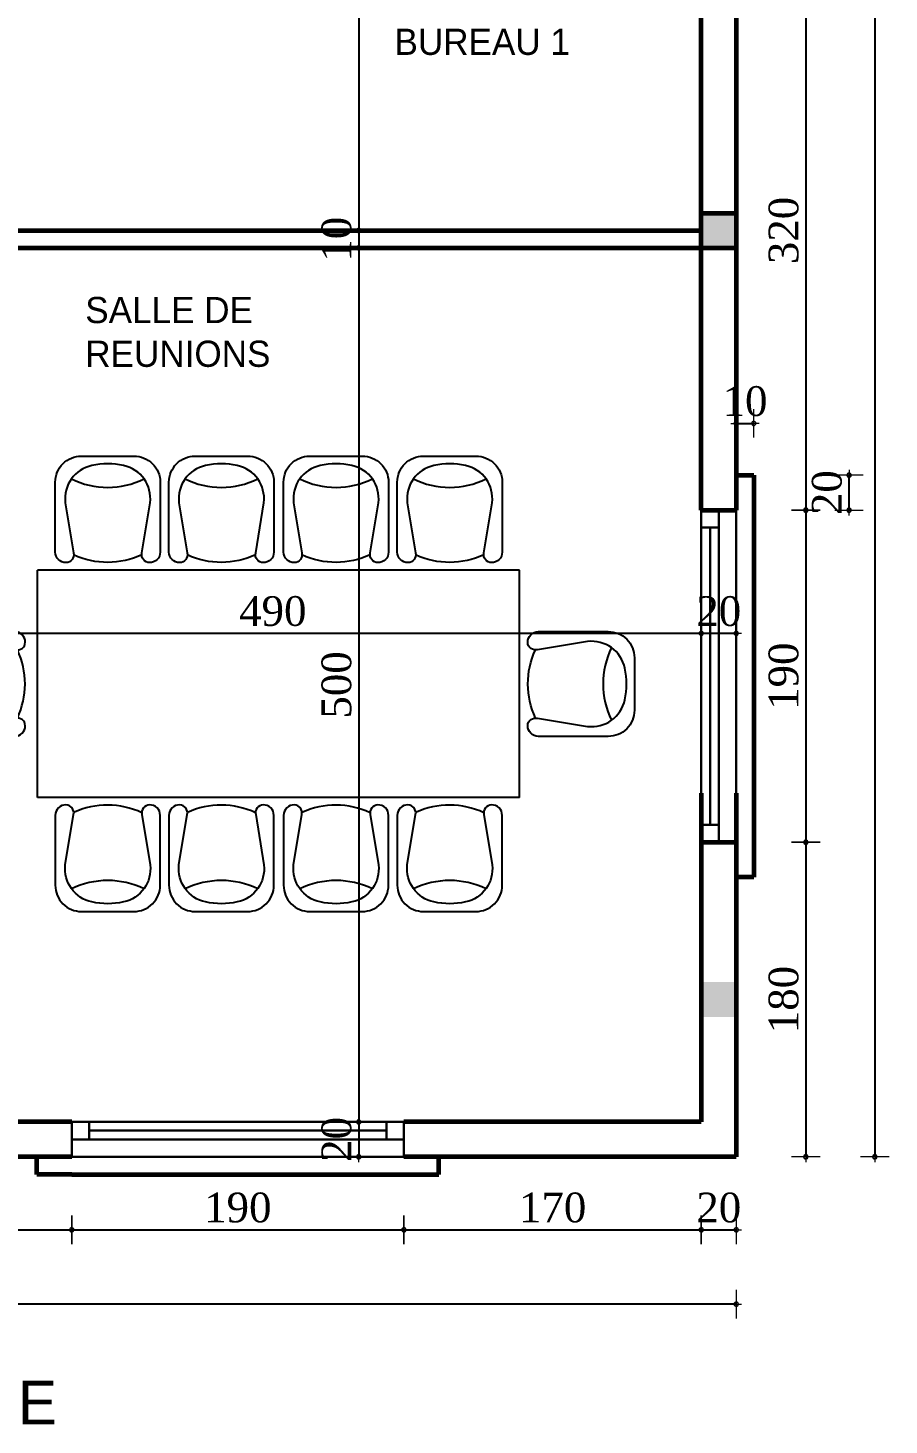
# Model space of a CAD drawing. Header units: millimetres. Extents: x -4146 to 23, y -2153 to 7365.
# Drawn here: x -2159 to -1666, y 1579 to 2379 of the extents above; entities that cross this region are included whole.
import ezdxf

# ---------------------------------------------------------------- set-up
doc = ezdxf.new("R2010")
doc.units = ezdxf.units.MM
doc.layers.add('Calque8', color=161, linetype='Continuous')
doc.layers.add('FURNI', color=4, linetype='Continuous')
for name, color, linetype, lineweight in [('Cotation', 242, 'Continuous', 20), ('ecriture', 122, 'Continuous', 40), ('HA', 8, 'Continuous', 20), ('minuiserue', 3, 'Continuous', 30), ('MUR', 6, 'Continuous', 60)]:
    doc.layers.add(name, color=color, linetype=linetype, lineweight=lineweight)
doc.styles.add('cotation', font='times.ttf', dxfattribs={"height": 17})
doc.dimstyles.new('ech-100', dxfattribs={"dimtxt": 17, "dimasz": 0.02, "dimexe": 1.25, "dimexo": 0.625, "dimgap": 4, "dimtad": 1, "dimdec": 0, "dimtxsty": 'cotation', "dimblk": 'cotation', "dimcen": 2, "dimse1": 1, "dimse2": 1, "dimadec": 0, "dimazin": 0, "dimtfac": 1, "dimtdec": 0, "dimtix": 1, "dimtmove": 0, "dimatfit": 3, "dimldrblk": 'cotation', "dimfxl": 1.25, "dimtolj": 1, "dimarcsym": 0})

# ---------------------------------------------------------------- blocks, each defined once
blk = doc.blocks.new('cotation')
at = {"layer": 'Cotation'}
h = blk.add_hatch(color=256, dxfattribs=at)
h.paths.add_polyline_path([(57.15, 0), (62.15, 0, 0.41421356), (0, 62.15), (0, 57.15, -0.41421356)])
h.paths.add_polyline_path([(0, -57.15), (0, -62.15, 0.41421356), (62.15, 0), (57.15, 0, -0.41421356)])
h.paths.add_polyline_path([(0, -62.15), (0, -57.15, -0.41421356), (-57.15, 0), (-62.15, 0, 0.41421356)])
h.paths.add_polyline_path([(0, 57.15), (0, 62.15, 0.41421356), (-62.15, 0), (-57.15, 0, -0.41421356)])
for p, q in [((0, 406.4), (0, -406.4)), ((-152.4, 0), (152.4, 0))]:
    blk.add_line(p, q, dxfattribs=at)
for radius, start, end in [(62.15, 0, 180), (62.15, 180, 0), (57.15, 0, 180), (57.15, 180, 0)]:
    blk.add_arc((0, 0), radius, start, end, dxfattribs=at)
blk = doc.blocks.new('*D91')
at = {"layer": 'Defpoints', "color": 0}
for p in [(-2263.8, 1732.62), (-2133.8, 1732.62), (-2133.8, 1690.89)]:
    blk.add_point(p, dxfattribs=at)
at = {"layer": 'HA', "color": 0, "lineweight": -2}
blk.add_line((-2263.78, 1690.89), (-2133.82, 1690.89), dxfattribs=at)
at = {"layer": 'HA', "color": 0, "lineweight": -2, "xscale": 0.02, "yscale": 0.02, "zscale": 0.02, "rotation": 180}
blk.add_blockref('cotation', (-2263.8, 1690.89), dxfattribs=at)
at = {"layer": 'HA', "color": 0, "lineweight": -2, "xscale": 0.02, "yscale": 0.02, "zscale": 0.02}
blk.add_blockref('cotation', (-2133.8, 1690.89), dxfattribs=at)
at = {"layer": 'HA', "color": 0, "insert": (-2198.8, 1703.53), "char_height": 17, "attachment_point": 5, "style": 'cotation'}
blk.add_mtext('\\A1;130', dxfattribs=at)
blk = doc.blocks.new('*D92')
at = {"layer": 'Defpoints', "color": 0}
for p in [(-2133.8, 1732.62), (-1943.8, 1732.62), (-1943.8, 1690.89)]:
    blk.add_point(p, dxfattribs=at)
at = {"layer": 'HA', "color": 0, "lineweight": -2}
blk.add_line((-2133.78, 1690.89), (-1943.82, 1690.89), dxfattribs=at)
at = {"layer": 'HA', "color": 0, "lineweight": -2, "xscale": 0.02, "yscale": 0.02, "zscale": 0.02, "rotation": 180}
blk.add_blockref('cotation', (-2133.8, 1690.89), dxfattribs=at)
at = {"layer": 'HA', "color": 0, "lineweight": -2, "xscale": 0.02, "yscale": 0.02, "zscale": 0.02}
blk.add_blockref('cotation', (-1943.8, 1690.89), dxfattribs=at)
at = {"layer": 'HA', "color": 0, "insert": (-2038.8, 1703.56), "char_height": 17, "attachment_point": 5, "style": 'cotation'}
blk.add_mtext('\\A1;190', dxfattribs=at)
blk = doc.blocks.new('*D93')
at = {"layer": 'Defpoints', "color": 0}
for p in [(-1943.8, 1732.62), (-1773.8, 1732.62), (-1773.8, 1690.89)]:
    blk.add_point(p, dxfattribs=at)
at = {"layer": 'HA', "color": 0, "lineweight": -2}
blk.add_line((-1943.78, 1690.89), (-1773.82, 1690.89), dxfattribs=at)
at = {"layer": 'HA', "color": 0, "lineweight": -2, "xscale": 0.02, "yscale": 0.02, "zscale": 0.02, "rotation": 180}
blk.add_blockref('cotation', (-1943.8, 1690.89), dxfattribs=at)
at = {"layer": 'HA', "color": 0, "lineweight": -2, "xscale": 0.02, "yscale": 0.02, "zscale": 0.02}
blk.add_blockref('cotation', (-1773.8, 1690.89), dxfattribs=at)
at = {"layer": 'HA', "color": 0, "insert": (-1858.8, 1703.56), "char_height": 17, "attachment_point": 5, "style": 'cotation'}
blk.add_mtext('\\A1;170', dxfattribs=at)
blk = doc.blocks.new('*D94')
at = {"layer": 'Defpoints', "color": 0}
for p in [(-1773.8, 1812.62), (-1753.8, 1812.62), (-1753.8, 1690.89)]:
    blk.add_point(p, dxfattribs=at)
at = {"layer": 'HA', "color": 0, "lineweight": -2}
blk.add_line((-1773.78, 1690.89), (-1753.82, 1690.89), dxfattribs=at)
at = {"layer": 'HA', "color": 0, "lineweight": -2, "xscale": 0.02, "yscale": 0.02, "zscale": 0.02, "rotation": 180}
blk.add_blockref('cotation', (-1773.8, 1690.89), dxfattribs=at)
at = {"layer": 'HA', "color": 0, "lineweight": -2, "xscale": 0.02, "yscale": 0.02, "zscale": 0.02}
blk.add_blockref('cotation', (-1753.8, 1690.89), dxfattribs=at)
at = {"layer": 'HA', "color": 0, "insert": (-1763.8, 1703.53), "char_height": 17, "attachment_point": 5, "style": 'cotation'}
blk.add_mtext('\\A1;20', dxfattribs=at)
blk = doc.blocks.new('*D95')
at = {"layer": 'Defpoints', "color": 0}
for p in [(-2753.8, 1812.24), (-1753.8, 1732.62), (-2753.8, 1648.35)]:
    blk.add_point(p, dxfattribs=at)
at = {"layer": 'HA', "color": 0, "lineweight": -2}
blk.add_line((-1753.82, 1648.35), (-2753.78, 1648.35), dxfattribs=at)
at = {"layer": 'HA', "color": 0, "lineweight": -2, "xscale": 0.02, "yscale": 0.02, "zscale": 0.02, "rotation": 180}
blk.add_blockref('cotation', (-2753.8, 1648.35), dxfattribs=at)
at = {"layer": 'HA', "color": 0, "lineweight": -2, "xscale": 0.02, "yscale": 0.02, "zscale": 0.02}
blk.add_blockref('cotation', (-1753.8, 1648.35), dxfattribs=at)
at = {"layer": 'HA', "color": 0, "insert": (-2253.8, 1661), "char_height": 17, "attachment_point": 5, "style": 'cotation'}
blk.add_mtext('\\A1;1000', dxfattribs=at)
blk = doc.blocks.new('*D141')
at = {"layer": 'Defpoints', "color": 0}
for p in [(-1969.69, 2762.62), (-1969.69, 2262.62), (-1969.69, 2262.62)]:
    blk.add_point(p, dxfattribs=at)
at = {"layer": 'HA', "color": 0, "lineweight": -2}
blk.add_line((-1969.69, 2762.6), (-1969.69, 2262.64), dxfattribs=at)
at = {"layer": 'HA', "color": 0, "lineweight": -2, "xscale": 0.02, "yscale": 0.02, "zscale": 0.02}
for p, rotation in [((-1969.69, 2762.62), 90), ((-1969.69, 2262.62), 270)]:
    blk.add_blockref('cotation', p, dxfattribs=dict(at, rotation=rotation))
at = {"layer": 'HA', "color": 0, "insert": (-1982.34, 2594.06), "char_height": 17, "attachment_point": 5, "rotation": 90, "style": 'cotation'}
blk.add_mtext('\\A1;500', dxfattribs=at)
blk = doc.blocks.new('*D142')
at = {"layer": 'Defpoints', "color": 0}
for p in [(-1969.69, 2262.62), (-1969.69, 2252.62), (-1969.69, 2252.62)]:
    blk.add_point(p, dxfattribs=at)
at = {"layer": 'HA', "color": 0, "lineweight": -2}
for p, q in [((-1969.69, 2262.64), (-1969.69, 2262.66)), ((-1969.69, 2262.62), (-1969.69, 2252.62)), ((-1969.69, 2252.6), (-1969.69, 2252.58))]:
    blk.add_line(p, q, dxfattribs=at)
at = {"layer": 'HA', "color": 0, "lineweight": -2, "xscale": 0.02, "yscale": 0.02, "zscale": 0.02}
for p, rotation in [((-1969.69, 2262.62), 270), ((-1969.69, 2252.62), 90)]:
    blk.add_blockref('cotation', p, dxfattribs=dict(at, rotation=rotation))
at = {"layer": 'HA', "color": 0, "insert": (-1982.34, 2257.62), "char_height": 17, "attachment_point": 5, "rotation": 90, "style": 'cotation'}
blk.add_mtext('\\A1;10', dxfattribs=at)
blk = doc.blocks.new('*D143')
at = {"layer": 'Defpoints', "color": 0}
for p in [(-1969.69, 2252.62), (-1969.69, 1752.62), (-1969.69, 1752.62)]:
    blk.add_point(p, dxfattribs=at)
at = {"layer": 'HA', "color": 0, "lineweight": -2}
blk.add_line((-1969.69, 2252.6), (-1969.69, 1752.64), dxfattribs=at)
at = {"layer": 'HA', "color": 0, "lineweight": -2, "xscale": 0.02, "yscale": 0.02, "zscale": 0.02}
for p, rotation in [((-1969.69, 2252.62), 90), ((-1969.69, 1752.62), 270)]:
    blk.add_blockref('cotation', p, dxfattribs=dict(at, rotation=rotation))
at = {"layer": 'HA', "color": 0, "insert": (-1982.34, 2002.62), "char_height": 17, "attachment_point": 5, "rotation": 90, "style": 'cotation'}
blk.add_mtext('\\A1;500', dxfattribs=at)
blk = doc.blocks.new('*D144')
at = {"layer": 'Defpoints', "color": 0}
for p in [(-1969.69, 1752.62), (-1969.69, 1732.62), (-1969.69, 1732.62)]:
    blk.add_point(p, dxfattribs=at)
at = {"layer": 'HA', "color": 0, "lineweight": -2}
for p, q in [((-1969.69, 1752.64), (-1969.69, 1752.66)), ((-1969.69, 1752.62), (-1969.69, 1732.62)), ((-1969.69, 1732.6), (-1969.69, 1732.58))]:
    blk.add_line(p, q, dxfattribs=at)
at = {"layer": 'HA', "color": 0, "lineweight": -2, "xscale": 0.02, "yscale": 0.02, "zscale": 0.02}
for p, rotation in [((-1969.69, 1752.62), 270), ((-1969.69, 1732.62), 90)]:
    blk.add_blockref('cotation', p, dxfattribs=dict(at, rotation=rotation))
at = {"layer": 'HA', "color": 0, "insert": (-1982.34, 1742.62), "char_height": 17, "attachment_point": 5, "rotation": 90, "style": 'cotation'}
blk.add_mtext('\\A1;20', dxfattribs=at)
blk = doc.blocks.new('*D145')
at = {"layer": 'Defpoints', "color": 0}
for p in [(-1773.8, 2032.1), (-1773.8, 2032.1), (-1753.8, 2032.1)]:
    blk.add_point(p, dxfattribs=at)
at = {"layer": 'HA', "color": 0, "lineweight": -2}
for p, q in [((-1773.82, 2032.1), (-1773.84, 2032.1)), ((-1753.8, 2032.1), (-1773.8, 2032.1)), ((-1753.78, 2032.1), (-1753.76, 2032.1))]:
    blk.add_line(p, q, dxfattribs=at)
at = {"layer": 'HA', "color": 0, "lineweight": -2, "xscale": 0.02, "yscale": 0.02, "zscale": 0.02}
blk.add_blockref('cotation', (-1773.8, 2032.1), dxfattribs=at)
at = {"layer": 'HA', "color": 0, "lineweight": -2, "xscale": 0.02, "yscale": 0.02, "zscale": 0.02, "rotation": 180}
blk.add_blockref('cotation', (-1753.8, 2032.1), dxfattribs=at)
at = {"layer": 'HA', "color": 0, "insert": (-1763.8, 2044.74), "char_height": 17, "attachment_point": 5, "style": 'cotation'}
blk.add_mtext('\\A1;20', dxfattribs=at)
blk = doc.blocks.new('*D146')
at = {"layer": 'Defpoints', "color": 0}
for p in [(-2263.8, 2032.1), (-2263.8, 2032.1), (-1773.8, 2032.1)]:
    blk.add_point(p, dxfattribs=at)
at = {"layer": 'HA', "color": 0, "lineweight": -2}
blk.add_line((-1773.82, 2032.1), (-2263.78, 2032.1), dxfattribs=at)
at = {"layer": 'HA', "color": 0, "lineweight": -2, "xscale": 0.02, "yscale": 0.02, "zscale": 0.02, "rotation": 180}
blk.add_blockref('cotation', (-2263.8, 2032.1), dxfattribs=at)
at = {"layer": 'HA', "color": 0, "lineweight": -2, "xscale": 0.02, "yscale": 0.02, "zscale": 0.02}
blk.add_blockref('cotation', (-1773.8, 2032.1), dxfattribs=at)
at = {"layer": 'HA', "color": 0, "insert": (-2018.8, 2044.77), "char_height": 17, "attachment_point": 5, "style": 'cotation'}
blk.add_mtext('\\A1;490', dxfattribs=at)
blk = doc.blocks.new('A$C3BDC2834')
at = {"layer": 'FURNI', "color": 154, "ltscale": 0.5}
blk.add_lwpolyline([(0.2096, 0.5555, 0.388549), (0.0573, 0.3426), (0.104, 0.0559, -0.480619), (0.0614, 0, -0.421241), (0, 0.06), (0, 0.46, -0.414214), (0.15, 0.61), (0.45, 0.61, -0.414214), (0.6, 0.46), (0.6, 0.06, -0.421241), (0.5386, 0, -0.480619), (0.496, 0.0559), (0.5427, 0.3426, 0.388549), (0.3904, 0.5555, 0.109958)], format="xyb", close=True, dxfattribs=at)
blk.add_lwpolyline([(0.4946, 0.045, -0.222231), (0.1053, 0.0438)], format="xyb", dxfattribs=at)
blk.add_arc((0.3, 0.9059), 0.4751, 244.05244, 295.94756, dxfattribs=at)
blk = doc.blocks.new('1GB')
at = {"layer": 'Calque8'}
for p, q in [((-3266.59, 1963.06), (-3404.93, 1963.06)), ((-3404.93, 1833.06), (-3404.93, 1963.06)), ((-3129.38, 1963.06), (-3266.59, 1963.06)), ((-3129.38, 1833.06), (-3129.38, 1963.06)), ((-3266.59, 1833.06), (-3404.93, 1833.06)), ((-3129.38, 1833.06), (-3266.59, 1833.06))]:
    blk.add_line(p, q, dxfattribs=at)
at = {"layer": 'FURNI', "ltscale": 0.5, "xscale": 100, "yscale": 100, "zscale": 100}
for p in [(-3394.75, 1967.36), (-3329.75, 1967.36), (-3264.2, 1967.36), (-3199.2, 1967.36)]:
    blk.add_blockref('A$C3BDC2834', p, dxfattribs=at)
at = {"layer": 'FURNI', "ltscale": 0.5, "yscale": 100, "zscale": 100}
for p, xscale, rotation in [((-3411.92, 1927.93), -100, 90), ((-3124.59, 1927.93), 100, 270), ((-3394.75, 1828.77), -100, 180), ((-3329.75, 1828.77), -100, 180), ((-3264.2, 1828.77), -100, 180), ((-3199.2, 1828.77), -100, 180)]:
    blk.add_blockref('A$C3BDC2834', p, dxfattribs=dict(at, xscale=xscale, rotation=rotation))
blk = doc.blocks.new('*D244')
at = {"layer": 'Defpoints', "color": 0}
for p in [(-1753.8, 3312.62), (-1753.8, 1732.62), (-1674.58, 1732.62)]:
    blk.add_point(p, dxfattribs=at)
at = {"layer": 'HA', "color": 0, "lineweight": -2}
blk.add_line((-1674.58, 3312.6), (-1674.58, 1732.64), dxfattribs=at)
at = {"layer": 'HA', "color": 0, "lineweight": -2, "xscale": 0.02, "yscale": 0.02, "zscale": 0.02}
for p, rotation in [((-1674.58, 3312.62), 90), ((-1674.58, 1732.62), 270)]:
    blk.add_blockref('cotation', p, dxfattribs=dict(at, rotation=rotation))
at = {"layer": 'HA', "color": 0, "insert": (-1687.22, 2592.99), "char_height": 17, "attachment_point": 5, "rotation": 90, "style": 'cotation'}
blk.add_mtext('\\A1;1580', dxfattribs=at)
blk = doc.blocks.new('*D336')
at = {"layer": 'Defpoints', "color": 0}
for p in [(-1753.8, 2422.62), (-1753.8, 2102.62), (-1714.04, 2102.62)]:
    blk.add_point(p, dxfattribs=at)
at = {"layer": 'HA', "color": 0, "lineweight": -2}
blk.add_line((-1714.04, 2422.6), (-1714.04, 2102.64), dxfattribs=at)
at = {"layer": 'HA', "color": 0, "lineweight": -2, "xscale": 0.02, "yscale": 0.02, "zscale": 0.02}
for p, rotation in [((-1714.04, 2422.62), 90), ((-1714.04, 2102.62), 270)]:
    blk.add_blockref('cotation', p, dxfattribs=dict(at, rotation=rotation))
at = {"layer": 'HA', "color": 0, "insert": (-1726.68, 2262.62), "char_height": 17, "attachment_point": 5, "rotation": 90, "style": 'cotation'}
blk.add_mtext('\\A1;320', dxfattribs=at)
blk = doc.blocks.new('*D337')
at = {"layer": 'Defpoints', "color": 0}
for p in [(-1753.8, 2102.62), (-1753.8, 1912.62), (-1714.04, 1912.62)]:
    blk.add_point(p, dxfattribs=at)
at = {"layer": 'HA', "color": 0, "lineweight": -2}
blk.add_line((-1714.04, 2102.6), (-1714.04, 1912.64), dxfattribs=at)
at = {"layer": 'HA', "color": 0, "lineweight": -2, "xscale": 0.02, "yscale": 0.02, "zscale": 0.02}
for p, rotation in [((-1714.04, 2102.62), 90), ((-1714.04, 1912.62), 270)]:
    blk.add_blockref('cotation', p, dxfattribs=dict(at, rotation=rotation))
at = {"layer": 'HA', "color": 0, "insert": (-1726.71, 2007.62), "char_height": 17, "attachment_point": 5, "rotation": 90, "style": 'cotation'}
blk.add_mtext('\\A1;190', dxfattribs=at)
blk = doc.blocks.new('*D338')
at = {"layer": 'Defpoints', "color": 0}
for p in [(-1753.8, 1912.62), (-1753.8, 1732.62), (-1714.04, 1732.62)]:
    blk.add_point(p, dxfattribs=at)
at = {"layer": 'HA', "color": 0, "lineweight": -2}
blk.add_line((-1714.04, 1912.6), (-1714.04, 1732.64), dxfattribs=at)
at = {"layer": 'HA', "color": 0, "lineweight": -2, "xscale": 0.02, "yscale": 0.02, "zscale": 0.02}
for p, rotation in [((-1714.04, 1912.62), 90), ((-1714.04, 1732.62), 270)]:
    blk.add_blockref('cotation', p, dxfattribs=dict(at, rotation=rotation))
at = {"layer": 'HA', "color": 0, "insert": (-1726.68, 1822.62), "char_height": 17, "attachment_point": 5, "rotation": 90, "style": 'cotation'}
blk.add_mtext('\\A1;180', dxfattribs=at)
blk = doc.blocks.new('*D406')
at = {"layer": 'Defpoints', "color": 0}
for p in [(-1753.8, 2122.62), (-1689.29, 2122.62), (-1753.8, 2102.62)]:
    blk.add_point(p, dxfattribs=at)
at = {"layer": 'MUR', "color": 0, "lineweight": -2}
for p, q in [((-1689.29, 2122.64), (-1689.29, 2122.66)), ((-1689.29, 2102.62), (-1689.29, 2122.62)), ((-1689.29, 2102.6), (-1689.29, 2102.58))]:
    blk.add_line(p, q, dxfattribs=at)
at = {"layer": 'MUR', "color": 0, "lineweight": -2, "xscale": 0.02, "yscale": 0.02, "zscale": 0.02}
for p, rotation in [((-1689.29, 2122.62), 270), ((-1689.29, 2102.62), 90)]:
    blk.add_blockref('cotation', p, dxfattribs=dict(at, rotation=rotation))
at = {"layer": 'MUR', "color": 0, "insert": (-1701.94, 2112.62), "char_height": 17, "attachment_point": 5, "rotation": 90, "style": 'cotation'}
blk.add_mtext('\\A1;20', dxfattribs=at)
blk = doc.blocks.new('*D407')
at = {"layer": 'Defpoints', "color": 0}
for p in [(-1743.8, 2152.25), (-1753.8, 2122.62), (-1743.8, 2122.62)]:
    blk.add_point(p, dxfattribs=at)
at = {"layer": 'MUR', "color": 0, "lineweight": -2}
for p, q in [((-1753.82, 2152.25), (-1753.84, 2152.25)), ((-1753.8, 2152.25), (-1743.8, 2152.25)), ((-1743.78, 2152.25), (-1743.76, 2152.25))]:
    blk.add_line(p, q, dxfattribs=at)
at = {"layer": 'MUR', "color": 0, "lineweight": -2, "xscale": 0.02, "yscale": 0.02, "zscale": 0.02}
blk.add_blockref('cotation', (-1753.8, 2152.25), dxfattribs=at)
at = {"layer": 'MUR', "color": 0, "lineweight": -2, "xscale": 0.02, "yscale": 0.02, "zscale": 0.02, "rotation": 180}
blk.add_blockref('cotation', (-1743.8, 2152.25), dxfattribs=at)
at = {"layer": 'MUR', "color": 0, "insert": (-1748.8, 2164.89), "char_height": 17, "attachment_point": 5, "style": 'cotation'}
blk.add_mtext('\\A1;10', dxfattribs=at)

msp = doc.modelspace()

# ---------------------------------------------------------------- hatches: boundary and pattern name
at = {"layer": 'HA'}
h = msp.add_hatch(color=256, dxfattribs=at)
h.paths.add_polyline_path([(-1753.804, 2272.624), (-1773.804, 2272.624), (-1773.804, 2252.624), (-1753.804, 2252.624)])
h.paths.add_polyline_path([(-2263.8, 2272.624), (-2273.8, 2272.624), (-2283.8, 2272.624), (-2283.8, 2252.624), (-2263.8, 2252.624)])
h.paths.add_polyline_path([(-2753.804, 2252.624), (-2733.804, 2252.624), (-2733.804, 2272.624), (-2753.804, 2272.624)])
h = msp.add_hatch(color=256, dxfattribs=at)
h.paths.add_polyline_path([(-1753.804, 1832.624), (-1773.804, 1832.624), (-1773.804, 1812.624), (-1753.804, 1812.624)])
h.paths.add_polyline_path([(-2283.8, 1812.624), (-2263.804, 1812.624), (-2263.804, 1832.624), (-2283.8, 1832.624)])
h.paths.add_polyline_path([(-2753.804, 1812.624), (-2733.804, 1812.624), (-2733.804, 1832.624), (-2753.804, 1832.624)])

# ---------------------------------------------------------------- linework, layer by layer
at = {"layer": 'minuiserue'}
for p, q in [((-1773.804, 2102.624), (-1773.804, 1912.624)), ((-1753.804, 2102.624), (-1773.804, 2102.624)), ((-1763.804, 2102.624), (-1763.804, 1912.624)), ((-1763.804, 2102.624), (-1763.804, 2092.624)), ((-1753.804, 1912.624), (-1753.804, 2102.624)), ((-1763.804, 2092.624), (-1773.804, 2092.624)), ((-1768.804, 2092.624), (-1768.804, 1922.624)), ((-1763.804, 1922.624), (-1773.804, 1922.624)), ((-1763.804, 1912.624), (-1763.804, 1922.624)), ((-1753.804, 1912.624), (-1773.804, 1912.624)), ((-1943.8, 1752.624), (-2133.8, 1752.624)), ((-2133.8, 1752.624), (-2133.8, 1732.624)), ((-2123.8, 1742.624), (-2123.8, 1752.624)), ((-1953.8, 1742.624), (-1953.8, 1752.624)), ((-1943.8, 1752.624), (-1943.8, 1732.624)), ((-1943.8, 1742.624), (-2133.8, 1742.624)), ((-2133.8, 1742.624), (-2123.934, 1742.624)), ((-1953.8, 1747.624), (-2123.8, 1747.624)), ((-1943.8, 1742.624), (-1953.8, 1742.624)), ((-2133.8, 1732.624), (-1943.8, 1732.624))]:
    msp.add_line(p, q, dxfattribs=at)
at = {"layer": 'MUR'}
for p, q in [((-1773.804, 2102.624), (-1773.804, 2422.624)), ((-1753.804, 2422.624), (-1753.804, 2102.624)), ((-1773.804, 2272.624), (-1753.804, 2272.624)), ((-2263.8, 2262.624), (-1773.804, 2262.624)), ((-2283.67, 2252.624), (-1773.804, 2252.624)), ((-1773.804, 2252.624), (-1753.804, 2252.624)), ((-1753.804, 2252.624), (-1753.804, 2252.624)), ((-1753.804, 2122.624), (-1743.804, 2122.624)), ((-1743.804, 2122.624), (-1743.804, 1912.624)), ((-1773.804, 2102.624), (-1753.804, 2102.624)), ((-1773.804, 1940.624), (-1773.804, 1752.624)), ((-1753.804, 1940.624), (-1753.804, 1732.624)), ((-1773.804, 1912.624), (-1753.804, 1912.624)), ((-1743.804, 1912.624), (-1743.804, 1892.624)), ((-1743.804, 1892.624), (-1753.804, 1892.624)), ((-2133.8, 1752.624), (-2263.8, 1752.624)), ((-1773.804, 1752.624), (-1943.8, 1752.624)), ((-2133.8, 1732.624), (-2263.8, 1732.624)), ((-2153.8, 1722.624), (-2153.8, 1732.624)), ((-1753.804, 1732.624), (-1943.8, 1732.624)), ((-1923.8, 1722.624), (-1923.8, 1732.624)), ((-2133.8, 1722.624), (-2153.8, 1722.624)), ((-2133.8, 1722.624), (-1943.8, 1722.624)), ((-1943.8, 1722.624), (-1923.8, 1722.624))]:
    msp.add_line(p, q, dxfattribs=at)

# ---------------------------------------------------------------- block references
at = {"layer": 'Calque8'}
msp.add_blockref('1GB', (1251.553, 105.233), dxfattribs=at)

# ---------------------------------------------------------------- texts
at = {"layer": 'ecriture', "attachment_point": 1}
for s, width, insert, char_height in [('{\\fVrinda|b0|i0|c0|p2;BUREAU 1}', 130.42633, (-1949.223, 2378.071), 15), ('{\\fVrinda|b0|i0|c0|p2;SALLE DE REUNIONS}', 130.42633, (-2126.037, 2224.613), 15), (' 2 ème ETAGE ', 481.96947, (-2366.998, 1604.538), 25)]:
    msp.add_mtext_dynamic_manual_height_columns(s, width=width, gutter_width=12.5, heights=[0], dxfattribs=dict(at, insert=insert, char_height=char_height))

# ---------------------------------------------------------------- dimensions: what is measured, and where the dimension line sits
at = {"layer": 'HA'}
dim = msp.add_linear_dim(base=(-1674.577, 1732.624), p1=(-1753.804, 3312.624), p2=(-1753.804, 1732.624), angle=90, dimstyle='ech-100', dxfattribs=at)
dim.commit()
dim.dimension.update_dxf_attribs({"geometry": '*D244', "text_midpoint": (-1674.577, 2592.988), "dimtype": 160})
dim = msp.add_linear_dim(base=(-1969.691, 2262.624), p1=(-1969.691, 2762.624), p2=(-1969.691, 2262.624), angle=90, dimstyle='ech-100', override={"dimtmove": 1}, dxfattribs=at)
dim.commit()
dim.dimension.update_dxf_attribs({"geometry": '*D141', "text_midpoint": (-1969.691, 2594.056), "dimtype": 160})
for base, p1, p2, picture, middle in [((-1714.036, 2102.624), (-1753.804, 2422.624), (-1753.804, 2102.624), '*D336', (-1726.683, 2262.624)), ((-1969.691, 2252.624), (-1969.691, 2262.624), (-1969.691, 2252.624), '*D142', (-1982.338, 2257.624)), ((-1969.691, 1752.624), (-1969.691, 2252.624), (-1969.691, 1752.624), '*D143', (-1982.338, 2002.624)), ((-1714.036, 1912.624), (-1753.804, 2102.624), (-1753.804, 1912.624), '*D337', (-1726.708, 2007.624)), ((-1714.036, 1732.624), (-1753.804, 1912.624), (-1753.804, 1732.624), '*D338', (-1726.683, 1822.624)), ((-1969.691, 1732.624), (-1969.691, 1752.624), (-1969.691, 1732.624), '*D144', (-1982.338, 1742.624))]:
    dim = msp.add_linear_dim(base=base, p1=p1, p2=p2, angle=90, dimstyle='ech-100', override={"dimtmove": 1}, dxfattribs=at)
    dim.commit()
    dim.dimension.update_dxf_attribs({"geometry": picture, "text_midpoint": middle})
dim = msp.add_linear_dim(base=(-2263.8, 2032.097), p1=(-1773.804, 2032.097), p2=(-2263.8, 2032.097), dimstyle='ech-100', override={"dimtmove": 1}, dxfattribs=at)
dim.commit()
dim.dimension.update_dxf_attribs({"geometry": '*D146', "text_midpoint": (-2018.802, 2044.769)})
for base, p1, p2, picture, middle in [((-1773.804, 2032.097), (-1753.804, 2032.097), (-1773.804, 2032.097), '*D145', (-1763.804, 2044.744)), ((-2753.804, 1648.352), (-1753.804, 1732.624), (-2753.804, 1812.242), '*D95', (-2253.804, 1660.999)), ((-2133.8, 1690.888), (-2263.8, 1732.624), (-2133.8, 1732.624), '*D91', (-2198.8, 1703.535)), ((-1943.8, 1690.888), (-2133.8, 1732.624), (-1943.8, 1732.624), '*D92', (-2038.8, 1703.559)), ((-1773.804, 1690.888), (-1943.8, 1732.624), (-1773.804, 1732.624), '*D93', (-1858.802, 1703.559))]:
    dim = msp.add_linear_dim(base=base, p1=p1, p2=p2, dimstyle='ech-100', dxfattribs=at)
    dim.commit()
    dim.dimension.update_dxf_attribs({"geometry": picture, "text_midpoint": middle})
dim = msp.add_linear_dim(base=(-1753.804, 1690.888), p1=(-1773.804, 1812.624), p2=(-1753.804, 1812.624), dimstyle='ech-100', dxfattribs=at)
dim.commit()
dim.dimension.update_dxf_attribs({"geometry": '*D94', "text_midpoint": (-1763.804, 1690.888), "dimtype": 160})
at = {"layer": 'MUR'}
dim = msp.add_linear_dim(base=(-1743.804, 2152.246), p1=(-1753.804, 2122.624), p2=(-1743.804, 2122.624), dimstyle='ech-100', dxfattribs=at)
dim.commit()
dim.dimension.update_dxf_attribs({"geometry": '*D407', "text_midpoint": (-1748.804, 2164.893)})
dim = msp.add_linear_dim(base=(-1689.295, 2122.624), p1=(-1753.804, 2102.624), p2=(-1753.804, 2122.624), angle=90, dimstyle='ech-100', dxfattribs=at)
dim.commit()
dim.dimension.update_dxf_attribs({"geometry": '*D406', "text_midpoint": (-1701.942, 2112.624)})

doc.saveas('drawing.dxf')
